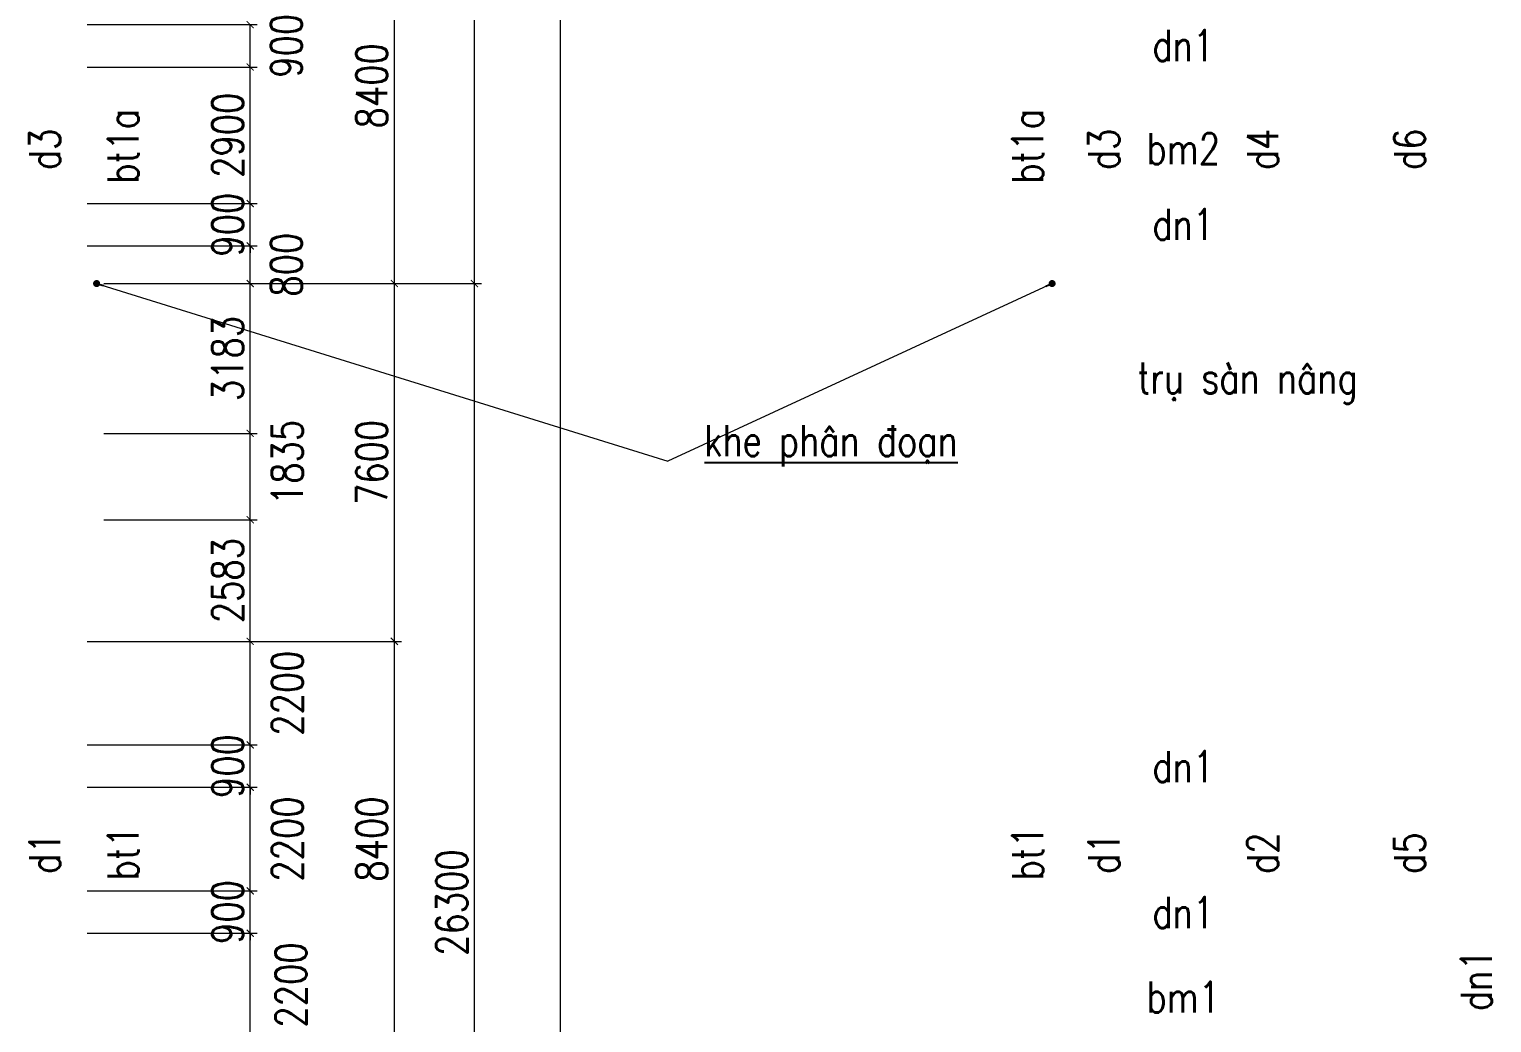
# Model space of a CAD drawing. Header units: inches. Extents: x -1640460 to 2672754, y -1012 to 1209503.
# Drawn here: x 222818 to 253889, y 121292 to 142396 of the extents above; entities that cross this region are included whole.
import ezdxf
from ezdxf.enums import TextEntityAlignment as Align

# ---------------------------------------------------------------- set-up
doc = ezdxf.new("R2010")
doc.units = ezdxf.units.IN
doc.header["$MEASUREMENT"] = 0
doc.layers.add('DAM_KT', color=4, linetype='Continuous')
doc.styles.add('KICH_THUOC', font='vnsimli.shx', dxfattribs={"width": 0.8})
doc.dimstyles.new('DIM_300', dxfattribs={"dimscale": 300, "dimtxt": 2.2, "dimasz": 0.5, "dimexe": 0.5, "dimexo": 0.5, "dimgap": 0.5, "dimtad": 1, "dimdec": 0, "dimdsep": 46, "dimtxsty": 'KICH_THUOC', "dimblk": 'ARCHTICK', "dimcen": 5, "dimclrd": 1, "dimclre": 8, "dimclrt": 256, "dimaunit": 1, "dimadec": 3, "dimazin": 2, "dimtfac": 1, "dimtdec": 0, "dimtix": 1, "dimtmove": 2, "dimatfit": 3, "dimldrblk": 'DOT', "dimfxl": 1, "dimtolj": 1, "dimtzin": 0, "dimlwd": 15, "dimlwe": 9, "dimarcsym": 0})

# ---------------------------------------------------------------- blocks, each defined once
blk = doc.blocks.new('_ArchTick')
at = {"color": 0, "linetype": 'ByBlock', "const_width": 0.15}
blk.add_lwpolyline([(-0.5, -0.5), (0.5, 0.5)], dxfattribs=at)
blk = doc.blocks.new('*D123')
at = {"layer": 'DAM_KT', "color": 8, "lineweight": 9}
for p, q in [((224049, 123194), (227662, 123194)), ((224049, 120994), (227662, 120994))]:
    blk.add_line(p, q, dxfattribs=at)
at = {"layer": 'DAM_KT', "color": 1, "lineweight": 15}
blk.add_line((227512, 120994), (227512, 123194), dxfattribs=at)
at = {"layer": 'Defpoints', "color": 0}
for p in [(223899, 123194), (227512, 123194), (223899, 120994)]:
    blk.add_point(p, dxfattribs=at)
at = {"layer": 'DAM_KT', "color": 1, "lineweight": 15, "xscale": 150, "yscale": 150, "zscale": 150}
for p, rotation in [((227512, 123194), 90), ((227512, 120994), 270)]:
    blk.add_blockref('_ArchTick', p, dxfattribs=dict(at, rotation=rotation))
at = {"layer": 'DAM_KT', "insert": (228377, 122094), "char_height": 660, "attachment_point": 5, "rotation": 90, "style": 'KICH_THUOC'}
blk.add_mtext('\\A1;2200', dxfattribs=at)
blk = doc.blocks.new('_Dot')
at = {"color": 0, "linetype": 'ByBlock', "lineweight": -2}
blk.add_line((-0.5, 0), (-1, 0), dxfattribs=at)
at = {"color": 0, "linetype": 'ByBlock', "const_width": 0.5}
blk.add_lwpolyline([(-0.25, 0, 1), (0.25, 0, 1)], format="xyb", close=True, dxfattribs=at)
blk = doc.blocks.new('*D124')
at = {"layer": 'DAM_KT', "color": 8, "lineweight": 9}
for p, q in [((224049, 124094), (227662, 124094)), ((224049, 123194), (227662, 123194))]:
    blk.add_line(p, q, dxfattribs=at)
at = {"layer": 'DAM_KT', "color": 1, "lineweight": 15}
for p, q in [((227512, 124094), (227512, 124244)), ((227512, 123194), (227512, 124094)), ((227512, 123194), (227512, 123044))]:
    blk.add_line(p, q, dxfattribs=at)
at = {"layer": 'Defpoints', "color": 0}
for p in [(223899, 124094), (227512, 124094), (223899, 123194)]:
    blk.add_point(p, dxfattribs=at)
at = {"layer": 'DAM_KT', "color": 1, "lineweight": 15, "xscale": 150, "yscale": 150, "zscale": 150}
for p, rotation in [((227512, 124094), 270), ((227512, 123194), 90)]:
    blk.add_blockref('_ArchTick', p, dxfattribs=dict(at, rotation=rotation))
at = {"layer": 'DAM_KT', "insert": (227032, 123644), "char_height": 660, "attachment_point": 5, "rotation": 90, "style": 'KICH_THUOC'}
blk.add_mtext('\\A1;900', dxfattribs=at)
blk = doc.blocks.new('*D125')
at = {"layer": 'DAM_KT', "color": 8, "lineweight": 9}
for p, q in [((224049, 126294), (227662, 126294)), ((224049, 124094), (227662, 124094))]:
    blk.add_line(p, q, dxfattribs=at)
at = {"layer": 'DAM_KT', "color": 1, "lineweight": 15}
blk.add_line((227512, 124094), (227512, 126294), dxfattribs=at)
at = {"layer": 'Defpoints', "color": 0}
for p in [(223899, 126294), (227512, 126294), (223899, 124094)]:
    blk.add_point(p, dxfattribs=at)
at = {"layer": 'DAM_KT', "color": 1, "lineweight": 15, "xscale": 150, "yscale": 150, "zscale": 150}
for p, rotation in [((227512, 126294), 90), ((227512, 124094), 270)]:
    blk.add_blockref('_ArchTick', p, dxfattribs=dict(at, rotation=rotation))
at = {"layer": 'DAM_KT', "insert": (228300, 125194), "char_height": 660, "attachment_point": 5, "rotation": 90, "style": 'KICH_THUOC'}
blk.add_mtext('\\A1;2200', dxfattribs=at)
blk = doc.blocks.new('*D126')
at = {"layer": 'DAM_KT', "color": 8, "lineweight": 9}
for p, q in [((224049, 127194), (227662, 127194)), ((224049, 126294), (227662, 126294))]:
    blk.add_line(p, q, dxfattribs=at)
at = {"layer": 'DAM_KT', "color": 1, "lineweight": 15}
for p, q in [((227512, 127194), (227512, 127344)), ((227512, 126294), (227512, 127194)), ((227512, 126294), (227512, 126144))]:
    blk.add_line(p, q, dxfattribs=at)
at = {"layer": 'Defpoints', "color": 0}
for p in [(223899, 127194), (227512, 127194), (223899, 126294)]:
    blk.add_point(p, dxfattribs=at)
at = {"layer": 'DAM_KT', "color": 1, "lineweight": 15, "xscale": 150, "yscale": 150, "zscale": 150}
for p, rotation in [((227512, 127194), 270), ((227512, 126294), 90)]:
    blk.add_blockref('_ArchTick', p, dxfattribs=dict(at, rotation=rotation))
at = {"layer": 'DAM_KT', "insert": (227032, 126744), "char_height": 660, "attachment_point": 5, "rotation": 90, "style": 'KICH_THUOC'}
blk.add_mtext('\\A1;900', dxfattribs=at)
blk = doc.blocks.new('*D127')
at = {"layer": 'DAM_KT', "color": 8, "lineweight": 9}
for p, q in [((224049, 129394), (227662, 129394)), ((224049, 127194), (227662, 127194))]:
    blk.add_line(p, q, dxfattribs=at)
at = {"layer": 'DAM_KT', "color": 1, "lineweight": 15}
blk.add_line((227512, 127194), (227512, 129394), dxfattribs=at)
at = {"layer": 'Defpoints', "color": 0}
for p in [(223899, 129394), (227512, 129394), (223899, 127194)]:
    blk.add_point(p, dxfattribs=at)
at = {"layer": 'DAM_KT', "color": 1, "lineweight": 15, "xscale": 150, "yscale": 150, "zscale": 150}
for p, rotation in [((227512, 129394), 90), ((227512, 127194), 270)]:
    blk.add_blockref('_ArchTick', p, dxfattribs=dict(at, rotation=rotation))
at = {"layer": 'DAM_KT', "insert": (228300, 128294), "char_height": 660, "attachment_point": 5, "rotation": 90, "style": 'KICH_THUOC'}
blk.add_mtext('\\A1;2200', dxfattribs=at)
blk = doc.blocks.new('*D128')
at = {"layer": 'DAM_KT', "color": 8, "lineweight": 9}
for p, q in [((224049, 137794), (227662, 137794)), ((224399, 136994), (227662, 136994))]:
    blk.add_line(p, q, dxfattribs=at)
at = {"layer": 'DAM_KT', "color": 1, "lineweight": 15}
blk.add_line((227512, 136994), (227512, 137794), dxfattribs=at)
at = {"layer": 'Defpoints', "color": 0}
for p in [(223899, 137794), (227512, 137794), (224249, 136994)]:
    blk.add_point(p, dxfattribs=at)
at = {"layer": 'DAM_KT', "color": 1, "lineweight": 15, "xscale": 150, "yscale": 150, "zscale": 150}
for p, rotation in [((227512, 137794), 90), ((227512, 136994), 270)]:
    blk.add_blockref('_ArchTick', p, dxfattribs=dict(at, rotation=rotation))
at = {"layer": 'DAM_KT', "insert": (228279, 137394), "char_height": 660, "attachment_point": 5, "rotation": 90, "style": 'KICH_THUOC'}
blk.add_mtext('\\A1;800', dxfattribs=at)
blk = doc.blocks.new('*D129')
at = {"layer": 'DAM_KT', "color": 8, "lineweight": 9}
for p, q in [((224049, 138694), (227662, 138694)), ((224049, 137794), (227662, 137794))]:
    blk.add_line(p, q, dxfattribs=at)
at = {"layer": 'DAM_KT', "color": 1, "lineweight": 15}
for p, q in [((227512, 138694), (227512, 138844)), ((227512, 137794), (227512, 138694)), ((227512, 137794), (227512, 137644))]:
    blk.add_line(p, q, dxfattribs=at)
at = {"layer": 'Defpoints', "color": 0}
for p in [(223899, 138694), (227512, 138694), (223899, 137794)]:
    blk.add_point(p, dxfattribs=at)
at = {"layer": 'DAM_KT', "color": 1, "lineweight": 15, "xscale": 150, "yscale": 150, "zscale": 150}
for p, rotation in [((227512, 138694), 270), ((227512, 137794), 90)]:
    blk.add_blockref('_ArchTick', p, dxfattribs=dict(at, rotation=rotation))
at = {"layer": 'DAM_KT', "insert": (227032, 138244), "char_height": 660, "attachment_point": 5, "rotation": 90, "style": 'KICH_THUOC'}
blk.add_mtext('\\A1;900', dxfattribs=at)
blk = doc.blocks.new('*D130')
at = {"layer": 'DAM_KT', "color": 8, "lineweight": 9}
for p, q in [((224049, 141594), (227662, 141594)), ((224049, 138694), (227662, 138694))]:
    blk.add_line(p, q, dxfattribs=at)
at = {"layer": 'DAM_KT', "color": 1, "lineweight": 15}
blk.add_line((227512, 138694), (227512, 141594), dxfattribs=at)
at = {"layer": 'Defpoints', "color": 0}
for p in [(223899, 141594), (227512, 141594), (223899, 138694)]:
    blk.add_point(p, dxfattribs=at)
at = {"layer": 'DAM_KT', "color": 1, "lineweight": 15, "xscale": 150, "yscale": 150, "zscale": 150}
for p, rotation in [((227512, 141594), 90), ((227512, 138694), 270)]:
    blk.add_blockref('_ArchTick', p, dxfattribs=dict(at, rotation=rotation))
at = {"layer": 'DAM_KT', "insert": (227032, 140144), "char_height": 660, "attachment_point": 5, "rotation": 90, "style": 'KICH_THUOC'}
blk.add_mtext('\\A1;2900', dxfattribs=at)
blk = doc.blocks.new('*D131')
at = {"layer": 'DAM_KT', "color": 8, "lineweight": 9}
for p, q in [((224049, 142494), (227662, 142494)), ((224049, 141594), (227662, 141594))]:
    blk.add_line(p, q, dxfattribs=at)
at = {"layer": 'DAM_KT', "color": 1, "lineweight": 15}
blk.add_line((227512, 141594), (227512, 142494), dxfattribs=at)
at = {"layer": 'Defpoints', "color": 0}
for p in [(223899, 142494), (227512, 142494), (223899, 141594)]:
    blk.add_point(p, dxfattribs=at)
at = {"layer": 'DAM_KT', "color": 1, "lineweight": 15, "xscale": 150, "yscale": 150, "zscale": 150}
for p, rotation in [((227512, 142494), 90), ((227512, 141594), 270)]:
    blk.add_blockref('_ArchTick', p, dxfattribs=dict(at, rotation=rotation))
at = {"layer": 'DAM_KT', "insert": (228279, 142044), "char_height": 660, "attachment_point": 5, "rotation": 90, "style": 'KICH_THUOC'}
blk.add_mtext('\\A1;900', dxfattribs=at)
blk = doc.blocks.new('*D141')
at = {"layer": 'DAM_KT', "color": 8, "lineweight": 9}
for p, q in [((224049, 129394), (230724, 129394)), ((224049, 120994), (230724, 120994))]:
    blk.add_line(p, q, dxfattribs=at)
at = {"layer": 'DAM_KT', "color": 1, "lineweight": 15}
blk.add_line((230574, 120994), (230574, 129394), dxfattribs=at)
at = {"layer": 'Defpoints', "color": 0}
for p in [(223899, 129394), (230574, 129394), (223899, 120994)]:
    blk.add_point(p, dxfattribs=at)
at = {"layer": 'DAM_KT', "color": 1, "lineweight": 15, "xscale": 150, "yscale": 150, "zscale": 150}
for p, rotation in [((230574, 129394), 90), ((230574, 120994), 270)]:
    blk.add_blockref('_ArchTick', p, dxfattribs=dict(at, rotation=rotation))
at = {"layer": 'DAM_KT', "insert": (230094, 125194), "char_height": 660, "attachment_point": 5, "rotation": 90, "style": 'KICH_THUOC'}
blk.add_mtext('\\A1;8400', dxfattribs=at)
blk = doc.blocks.new('*D142')
at = {"layer": 'DAM_KT', "color": 8, "lineweight": 9}
for p, q in [((224399, 136994), (230724, 136994)), ((224049, 129394), (230724, 129394))]:
    blk.add_line(p, q, dxfattribs=at)
at = {"layer": 'DAM_KT', "color": 1, "lineweight": 15}
blk.add_line((230574, 129394), (230574, 136994), dxfattribs=at)
at = {"layer": 'Defpoints', "color": 0}
for p in [(224249, 136994), (230574, 136994), (223899, 129394)]:
    blk.add_point(p, dxfattribs=at)
at = {"layer": 'DAM_KT', "color": 1, "lineweight": 15, "xscale": 150, "yscale": 150, "zscale": 150}
for p, rotation in [((230574, 136994), 90), ((230574, 129394), 270)]:
    blk.add_blockref('_ArchTick', p, dxfattribs=dict(at, rotation=rotation))
at = {"layer": 'DAM_KT', "insert": (230094, 133194), "char_height": 660, "attachment_point": 5, "rotation": 90, "style": 'KICH_THUOC'}
blk.add_mtext('\\A1;7600', dxfattribs=at)
blk = doc.blocks.new('*D143')
at = {"layer": 'DAM_KT', "color": 8, "lineweight": 9}
for p, q in [((224049, 145394), (230724, 145394)), ((224399, 136994), (230724, 136994))]:
    blk.add_line(p, q, dxfattribs=at)
at = {"layer": 'DAM_KT', "color": 1, "lineweight": 15}
blk.add_line((230574, 136994), (230574, 145394), dxfattribs=at)
at = {"layer": 'Defpoints', "color": 0}
for p in [(223899, 145394), (230574, 145394), (224249, 136994)]:
    blk.add_point(p, dxfattribs=at)
at = {"layer": 'DAM_KT', "color": 1, "lineweight": 15, "xscale": 150, "yscale": 150, "zscale": 150}
for p, rotation in [((230574, 145394), 90), ((230574, 136994), 270)]:
    blk.add_blockref('_ArchTick', p, dxfattribs=dict(at, rotation=rotation))
at = {"layer": 'DAM_KT', "insert": (230094, 141194), "char_height": 660, "attachment_point": 5, "rotation": 90, "style": 'KICH_THUOC'}
blk.add_mtext('\\A1;8400', dxfattribs=at)
blk = doc.blocks.new('*D149')
at = {"layer": 'DAM_KT', "color": 8, "lineweight": 9}
for p, q in [((224399, 136994), (232425, 136994)), ((224399, 110694), (232425, 110694))]:
    blk.add_line(p, q, dxfattribs=at)
at = {"layer": 'DAM_KT', "color": 1, "lineweight": 15}
blk.add_line((232275, 110694), (232275, 136994), dxfattribs=at)
at = {"layer": 'Defpoints', "color": 0}
for p in [(224249, 136994), (232275, 136994), (224249, 110694)]:
    blk.add_point(p, dxfattribs=at)
at = {"layer": 'DAM_KT', "color": 1, "lineweight": 15, "xscale": 150, "yscale": 150, "zscale": 150}
for p, rotation in [((232275, 136994), 90), ((232275, 110694), 270)]:
    blk.add_blockref('_ArchTick', p, dxfattribs=dict(at, rotation=rotation))
at = {"layer": 'DAM_KT', "insert": (231795, 123844), "char_height": 660, "attachment_point": 5, "rotation": 90, "style": 'KICH_THUOC'}
blk.add_mtext('\\A1;26300', dxfattribs=at)
blk = doc.blocks.new('*D150')
at = {"layer": 'DAM_KT', "color": 8, "lineweight": 9}
for p, q in [((224399, 185344), (232425, 185344)), ((224399, 136994), (232425, 136994))]:
    blk.add_line(p, q, dxfattribs=at)
at = {"layer": 'DAM_KT', "color": 1, "lineweight": 15}
blk.add_line((232275, 136994), (232275, 185344), dxfattribs=at)
at = {"layer": 'Defpoints', "color": 0}
for p in [(224249, 185344), (232275, 185344), (224249, 136994)]:
    blk.add_point(p, dxfattribs=at)
at = {"layer": 'DAM_KT', "color": 1, "lineweight": 15, "xscale": 150, "yscale": 150, "zscale": 150}
for p, rotation in [((232275, 185344), 90), ((232275, 136994), 270)]:
    blk.add_blockref('_ArchTick', p, dxfattribs=dict(at, rotation=rotation))
at = {"layer": 'DAM_KT', "insert": (231795, 161169), "char_height": 660, "attachment_point": 5, "rotation": 90, "style": 'KICH_THUOC'}
blk.add_mtext('\\A1;48350', dxfattribs=at)
blk = doc.blocks.new('TEXT')
at = {"style": 'KICH_THUOC', "width": 0.8}
blk.add_attdef('NOI_DUNG', text='', height=2.2, dxfattribs=at).set_placement((0, 0), align=Align.BOTTOM_CENTER)
blk = doc.blocks.new('*D178')
at = {"layer": 'DAM_KT', "color": 8, "lineweight": 9}
for p, q in [((224399, 185344), (234255, 185344)), ((224399, 110694), (234255, 110694))]:
    blk.add_line(p, q, dxfattribs=at)
at = {"layer": 'DAM_KT', "color": 1, "lineweight": 15}
blk.add_line((234105, 110694), (234105, 185344), dxfattribs=at)
at = {"layer": 'Defpoints', "color": 0}
for p in [(224249, 185344), (234105, 185344), (224249, 110694)]:
    blk.add_point(p, dxfattribs=at)
at = {"layer": 'DAM_KT', "color": 1, "lineweight": 15, "xscale": 150, "yscale": 150, "zscale": 150}
for p, rotation in [((234105, 185344), 90), ((234105, 110694), 270)]:
    blk.add_blockref('_ArchTick', p, dxfattribs=dict(at, rotation=rotation))
at = {"layer": 'DAM_KT', "insert": (233625, 148019), "char_height": 660, "attachment_point": 5, "rotation": 90, "style": 'KICH_THUOC'}
blk.add_mtext('\\A1;74650', dxfattribs=at)
blk = doc.blocks.new('*D54')
at = {"layer": 'DAM_KT', "color": 8, "lineweight": 9}
for p, q in [((224399, 136994), (227662, 136994)), ((224399, 133812), (227662, 133812))]:
    blk.add_line(p, q, dxfattribs=at)
at = {"layer": 'DAM_KT', "color": 1, "lineweight": 15}
blk.add_line((227512, 133812), (227512, 136994), dxfattribs=at)
at = {"layer": 'Defpoints', "color": 0}
for p in [(224249, 136994), (227512, 136994), (224249, 133812)]:
    blk.add_point(p, dxfattribs=at)
at = {"layer": 'DAM_KT', "color": 1, "lineweight": 15, "xscale": 150, "yscale": 150, "zscale": 150}
for p, rotation in [((227512, 136994), 90), ((227512, 133812), 270)]:
    blk.add_blockref('_ArchTick', p, dxfattribs=dict(at, rotation=rotation))
at = {"layer": 'DAM_KT', "insert": (227032, 135403), "char_height": 660, "attachment_point": 5, "rotation": 90, "style": 'KICH_THUOC'}
blk.add_mtext('\\A1;3183', dxfattribs=at)
blk = doc.blocks.new('*D55')
at = {"layer": 'DAM_KT', "color": 8, "lineweight": 9}
for p, q in [((224399, 133812), (227662, 133812)), ((224399, 131977), (227662, 131977))]:
    blk.add_line(p, q, dxfattribs=at)
at = {"layer": 'DAM_KT', "color": 1, "lineweight": 15}
blk.add_line((227512, 131977), (227512, 133812), dxfattribs=at)
at = {"layer": 'Defpoints', "color": 0}
for p in [(224249, 133812), (227512, 133812), (224249, 131977)]:
    blk.add_point(p, dxfattribs=at)
at = {"layer": 'DAM_KT', "color": 1, "lineweight": 15, "xscale": 150, "yscale": 150, "zscale": 150}
for p, rotation in [((227512, 133812), 90), ((227512, 131977), 270)]:
    blk.add_blockref('_ArchTick', p, dxfattribs=dict(at, rotation=rotation))
at = {"layer": 'DAM_KT', "insert": (228300, 133194), "char_height": 660, "attachment_point": 5, "rotation": 90, "style": 'KICH_THUOC'}
blk.add_mtext('\\A1;1835', dxfattribs=at)
blk = doc.blocks.new('*D56')
at = {"layer": 'DAM_KT', "color": 8, "lineweight": 9}
for p, q in [((224399, 131977), (227662, 131977)), ((224049, 129394), (227662, 129394))]:
    blk.add_line(p, q, dxfattribs=at)
at = {"layer": 'DAM_KT', "color": 1, "lineweight": 15}
blk.add_line((227512, 129394), (227512, 131977), dxfattribs=at)
at = {"layer": 'Defpoints', "color": 0}
for p in [(224249, 131977), (227512, 131977), (223899, 129394)]:
    blk.add_point(p, dxfattribs=at)
at = {"layer": 'DAM_KT', "color": 1, "lineweight": 15, "xscale": 150, "yscale": 150, "zscale": 150}
for p, rotation in [((227512, 131977), 90), ((227512, 129394), 270)]:
    blk.add_blockref('_ArchTick', p, dxfattribs=dict(at, rotation=rotation))
at = {"layer": 'DAM_KT', "insert": (227032, 130685), "char_height": 660, "attachment_point": 5, "rotation": 90, "style": 'KICH_THUOC'}
blk.add_mtext('\\A1;2583', dxfattribs=at)

msp = doc.modelspace()

# ---------------------------------------------------------------- block references
at = {"layer": 'DAM_KT', "xscale": 300, "yscale": 300}
for p, values in [((247336.2, 141522.6), {'NOI_DUNG': 'dn1'}), ((247336.2, 139330.2), {'NOI_DUNG': 'bm2'}), ((247336.2, 137722.6), {'NOI_DUNG': 'dn1'}), ((239852.9, 133128.7), {'NOI_DUNG': '%%ukhe ph©n ®o¹n'}), ((247336.2, 121309.9), {'NOI_DUNG': 'bm1'})]:
    msp.add_blockref('TEXT', p, dxfattribs=at).add_auto_attribs(values)
at = {"layer": 'DAM_KT', "xscale": 300, "yscale": 300, "rotation": 90}
for p, values in [((225339.6, 139909.4), {'NOI_DUNG': 'bt1a'}), ((223675.7, 139844.1), {'NOI_DUNG': 'd3'}), ((246175.7, 139844.1), {'NOI_DUNG': 'd3'}), ((249550.7, 139844.1), {'NOI_DUNG': 'd4'}), ((225339.6, 124894.1), {'NOI_DUNG': 'bt1'}), ((249550.7, 124894.1), {'NOI_DUNG': 'd2'}), ((223675.7, 124894.1), {'NOI_DUNG': 'd1'}), ((246175.7, 124894.1), {'NOI_DUNG': 'd1'}), ((254086.8, 122194.1), {'NOI_DUNG': 'dn1'})]:
    msp.add_blockref('TEXT', p, dxfattribs=at).add_auto_attribs(values)
at = {"layer": 'DAM_KT'}
ref = msp.add_blockref('TEXT', (243457.9, 139909.4), dxfattribs=dict(at, xscale=-300, yscale=300, rotation=270))
ref.add_attrib('NOI_DUNG', 'bt1a', dxfattribs={"layer": '0', "height": 660, "rotation": 90, "style": 'KICH_THUOC', "width": 0.8}).set_placement((244557.9, 139909.4), align=Align.BOTTOM_CENTER)
ref = msp.add_blockref('TEXT', (251571.8, 139844.1), dxfattribs=dict(at, xscale=-300, yscale=300, rotation=270))
ref.add_attrib('NOI_DUNG', 'd6', dxfattribs={"layer": '0', "height": 660, "rotation": 90, "style": 'KICH_THUOC', "width": 0.8}).set_placement((252671.8, 139844.1), align=Align.BOTTOM_CENTER)
ref = msp.add_blockref('TEXT', (248701.6, 134462), dxfattribs=dict(at, xscale=-300, yscale=300))
ref.add_attrib('NOI_DUNG', 'trô sµn n©ng', dxfattribs={"layer": '0', "height": 660, "style": 'KICH_THUOC', "width": 0.8}).set_placement((248701.6, 134462), align=Align.BOTTOM_CENTER)
ref = msp.add_blockref('TEXT', (247336.2, 126205.9), dxfattribs=dict(at, xscale=-300, yscale=300))
ref.add_attrib('NOI_DUNG', 'dn1', dxfattribs={"layer": '0', "height": 660, "style": 'KICH_THUOC', "width": 0.8}).set_placement((247336.2, 126205.9), align=Align.BOTTOM_CENTER)
ref = msp.add_blockref('TEXT', (243457.9, 124894.1), dxfattribs=dict(at, xscale=-300, yscale=300, rotation=270))
ref.add_attrib('NOI_DUNG', 'bt1', dxfattribs={"layer": '0', "height": 660, "rotation": 90, "style": 'KICH_THUOC', "width": 0.8}).set_placement((244557.9, 124894.1), align=Align.BOTTOM_CENTER)
ref = msp.add_blockref('TEXT', (251571.8, 124894.1), dxfattribs=dict(at, xscale=-300, yscale=300, rotation=270))
ref.add_attrib('NOI_DUNG', 'd5', dxfattribs={"layer": '0', "height": 660, "rotation": 90, "style": 'KICH_THUOC', "width": 0.8}).set_placement((252671.8, 124894.1), align=Align.BOTTOM_CENTER)
ref = msp.add_blockref('TEXT', (247336.2, 123105.9), dxfattribs=dict(at, xscale=-300, yscale=300))
ref.add_attrib('NOI_DUNG', 'dn1', dxfattribs={"layer": '0', "height": 660, "style": 'KICH_THUOC', "width": 0.8}).set_placement((247336.2, 123105.9), align=Align.BOTTOM_CENTER)

# ---------------------------------------------------------------- dimensions: what is measured, and where the dimension line sits
for base, p1, p2, picture, middle in [((232274.5, 185344.1), (224248.7, 136994.1), (224248.7, 185344.1), '*D150', (231794.5, 161169.1)), ((234105.5, 185344.1), (224248.7, 110694.1), (224248.7, 185344.1), '*D178', (233625.5, 148019.1)), ((230573.8, 145394.1), (224248.7, 136994.1), (223898.7, 145394.1), '*D143', (230093.8, 141194.1)), ((227512, 141594.1), (223898.7, 138694.1), (223898.7, 141594.1), '*D130', (227032, 140144.1)), ((227512, 138694.1), (223898.7, 137794.1), (223898.7, 138694.1), '*D129', (227032, 138244.1)), ((230573.8, 136994.1), (223898.7, 129394.1), (224248.7, 136994.1), '*D142', (230093.8, 133194.1)), ((232274.5, 136994.1), (224248.7, 110694.1), (224248.7, 136994.1), '*D149', (231794.5, 123844.1)), ((227512.045881, 136994.0518741), (224248.7363151, 133811.5518741), (224248.7363151, 136994.0518741), '*D54', (227032.045881, 135402.8018741)), ((227512.045881, 131976.5518741), (223898.7363151, 129394.0518741), (224248.7363151, 131976.5518741), '*D56', (227032.045881, 130685.3018741)), ((230573.8, 129394.1), (223898.7, 120994.1), (223898.7, 129394.1), '*D141', (230093.8, 125194.1)), ((227512, 127194.1), (223898.7, 126294.1), (223898.7, 127194.1), '*D126', (227032, 126744.1)), ((227512, 124094.1), (223898.7, 123194.1), (223898.7, 124094.1), '*D124', (227032, 123644.1))]:
    dim = msp.add_linear_dim(base=base, p1=p1, p2=p2, angle=90, dimstyle='DIM_300', dxfattribs=at)
    dim.commit()
    dim.dimension.update_dxf_attribs({"geometry": picture, "text_midpoint": middle})
for base, p1, p2, picture, middle in [((227512, 142494.1), (223898.7, 141594.1), (223898.7, 142494.1), '*D131', (228279.3, 142044.1)), ((227512, 137794.1), (224248.7, 136994.1), (223898.7, 137794.1), '*D128', (228279.3, 137394.1)), ((227512, 133811.6), (224248.7, 131976.6), (224248.7, 133811.6), '*D55', (228299.7, 133194.1)), ((227512, 129394.1), (223898.7, 127194.1), (223898.7, 129394.1), '*D127', (228299.7, 128294.1)), ((227512, 126294.1), (223898.7, 124094.1), (223898.7, 126294.1), '*D125', (228299.7, 125194.1)), ((227512, 123194.1), (223898.7, 120994.1), (223898.7, 123194.1), '*D123', (228376.9, 122094.1))]:
    dim = msp.add_linear_dim(base=base, p1=p1, p2=p2, angle=90, dimstyle='DIM_300', dxfattribs=at)
    dim.commit()
    dim.dimension.update_dxf_attribs({"geometry": picture, "text_midpoint": middle, "dimtype": 160})

# ---------------------------------------------------------------- leaders
for points in [[(224248.7, 136994.1), (236385.5, 133224.5)], [(244548.7, 136994.1), (236385.5, 133224.5)]]:
    msp.add_leader(points, dimstyle='DIM_300', override={"dimgap": 0.5, "dimtad": 0}, dxfattribs=at)

doc.saveas('drawing.dxf')
